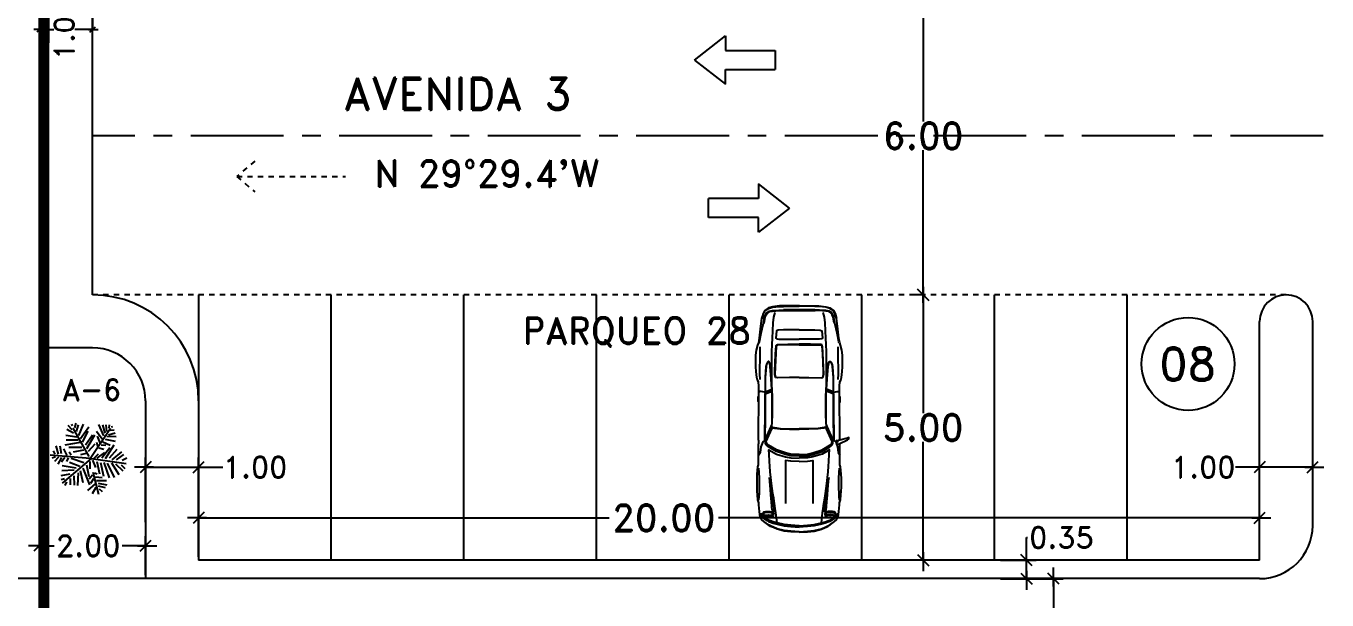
# Model space of a CAD drawing. Header units: millimetres. Extents: x 1590 to 1932, y -48 to 167.
# Drawn here: x 1630.48 to 1655, y 10.91 to 21.73 of the extents above; entities that cross this region are included whole.
import ezdxf
from ezdxf.enums import TextEntityAlignment as Align

# ---------------------------------------------------------------- set-up
doc = ezdxf.new("R2010")
doc.units = ezdxf.units.MM
doc.header["$LTSCALE"] = 0.1
doc.header["$MEASUREMENT"] = 0
doc.header["$PDMODE"] = 35
doc.header["$PDSIZE"] = 0.75
doc.linetypes.add('CENTERX2', pattern=[4, 2.5, -0.5, 0.5, -0.5])
doc.linetypes.add('DASHED', pattern=[0.75, 0.5, -0.25])
doc.layers.get('0').update_dxf_attribs({"linetype": 'CONTINUOUS'})
doc.layers.get('DEFPOINTS').update_dxf_attribs({"linetype": 'CONTINUOUS'})
for name, color, linetype in [('_KTI_CONTROL', 7, 'CONTINUOUS'), ('A-FURN-PLNT', 1, 'CONTINUOUS'), ('C-PRKG-CARS', 1, 'CONTINUOUS'), ('CABLEADO', 172, 'CONTINUOUS'), ('CALLES', 3, 'CONTINUOUS'), ('CUADRO1', 3, 'CONTINUOUS'), ('P-FIXT', 1, 'CONTINUOUS'), ('PARED', 4, 'CONTINUOUS'), ('PAREDES', 3, 'CONTINUOUS'), ('TEXT', 3, 'CONTINUOUS')]:
    doc.layers.add(name, color=color, linetype=linetype)
doc.styles.add('ATT', font='txt')
doc.styles.add('ROMAND', font='romand.shx')
doc.dimstyles.new('URBA', dxfattribs={"dimtxt": 20, "dimasz": 0.5, "dimexe": 1.25, "dimexo": 0.63, "dimgap": 0.63, "dimtad": 0, "dimtih": 1, "dimtoh": 1, "dimzin": 1, "dimdsep": 46, "dimtxsty": 'ROMAND', "dimcen": 2.5, "dimclrd": 1, "dimclre": 1, "dimclrt": 3, "dimadec": 0, "dimazin": 0, "dimtfac": 1, "dimtmove": 0, "dimatfit": 3, "dimfxl": 1, "dimtvp": 1, "dimtolj": 1, "dimtzin": 1, "dimarcsym": 0})

# ---------------------------------------------------------------- blocks, each defined once
blk = doc.blocks.new('UTP1$0$DIMBLOCK')
at = {"color": 1}
blk.add_line((-7.5, 0), (10.5, 0), dxfattribs=at)
at = {"color": 4}
blk.add_line((-5.25, -5.25), (5.25, 5.25), dxfattribs=at)
blk = doc.blocks.new('*D135')
at = {"layer": 'CALLES', "color": 1, "linetype": 'Continuous', "transparency": 16777216}
for p, q in [((1630.736, 22.399), (1630.736, 21.659)), ((1631.736, 22.399), (1631.736, 21.659)), ((1630.746, 21.669), (1631.005, 21.669)), ((1631.726, 21.669), (1631.4, 21.669))]:
    blk.add_line(p, q, dxfattribs=at)
at = {"layer": 'DEFPOINTS', "color": 0, "linetype": 'Continuous', "transparency": 16777216}
for p in [(1630.736, 22.409), (1631.736, 22.409), (1630.736, 21.669)]:
    blk.add_point(p, dxfattribs=at)
at = {"layer": 'CALLES', "color": 1, "linetype": 'Continuous', "transparency": 16777216, "xscale": 0.01, "yscale": 0.01, "zscale": 0.01, "rotation": 180}
blk.add_blockref('UTP1$0$DIMBLOCK', (1630.736, 21.669), dxfattribs=at)
at = {"layer": 'CALLES', "color": 1, "linetype": 'Continuous', "transparency": 16777216, "xscale": 0.01, "yscale": 0.01, "zscale": 0.01}
blk.add_blockref('UTP1$0$DIMBLOCK', (1631.736, 21.669), dxfattribs=at)
at = {"layer": 'CALLES', "color": 2, "linetype": 'Continuous', "transparency": 16777216, "insert": (1631.202, 21.669), "char_height": 0.375, "attachment_point": 5, "rotation": 90, "style": 'ROMAND'}
blk.add_mtext('\\A1;1.00', dxfattribs=at)
blk = doc.blocks.new('15PTOI01')
at = {"color": 0, "linetype": 'ByBlock'}
for p, q in [((2, 10.5), (6, 10.5)), ((0, -8.5), (0, 8.5)), ((8, 8.5), (8, -8.5)), ((9.5, 4.375), (9.5, -4.375)), ((11.25, 4.375), (9.5, 4.375)), ((11.25, -4.375), (9.5, -4.375)), ((6, -10.5), (2, -10.5))]:
    blk.add_line(p, q, dxfattribs=at)
for centre, radius, start, end in [((2, 8.5), 2, 90, 180), ((6, 8.5), 2, 0, 90), ((17.766404, -2.827313), 9.712715, 75.184599, 132.137709), ((13.6875, -12.03125), 19.717859, 49.950272, 70.559965), ((23.458333, 0), 4.229167, 313.602819, 46.397181), ((2, -8.5), 2, 180, 270), ((6, -8.5), 2, 270, 0), ((17.766404, 2.827313), 9.712715, 227.862291, 284.815401), ((13.6875, 12.03125), 19.717859, 289.440035, 310.049728)]:
    blk.add_arc(centre, radius, start, end, dxfattribs=at)
at = {"color": 0, "linetype": 'ByBlock', "style": 'ATT'}
for tag, p, flags in [('ITEM', (0, -23), 3), ('ROOM_NUMBER', (0, -32), 1)]:
    blk.add_attdef(tag, p, '', height=6, dxfattribs=dict(at, flags=flags))
blk = doc.blocks.new('ss1')
at = {"layer": '_KTI_CONTROL', "color": 1}
for points in [[(0.141, 0.122, 0), (0.141, 0.122, 0), (0.141, 0.122, 0), (0.141, 0.122, 0), (0.141, 0.122, 0)], [(0.141, 0.122, 0), (0.141, 0.122, 0), (0.141, 0.122, 0), (0.141, 0.122, 0), (0.141, 0.122, 0), (0.141, 0.122, 0), (0.141, 0.122, 0), (0.141, 0.122, 0), (0.141, 0.122, 0), (0.141, 0.122, 0), (0.141, 0.122, 0)]]:
    blk.add_polyline3d(points, dxfattribs=at)
at = {"layer": '_KTI_CONTROL'}
for points in [[(0.141, 0.122, 0), (0.141, 0.122, 0), (0.141, 0.122, 0), (0.141, 0.122, 0)], [(0.141, 0.122, 0), (0.141, 0.122, 0)]]:
    blk.add_polyline3d(points, dxfattribs=at)
at = {"layer": 'P-FIXT', "xscale": 0.0254, "yscale": 0.0254, "zscale": 0.0254}
blk.add_blockref('15PTOI01', (17.719, 12.528), dxfattribs=at)
blk = doc.blocks.new('02PCAR08')
at = {"color": 0, "linetype": 'ByBlock'}
for p, q in [((-104.09, 25.16), (-106.1, 20.18)), ((-103.36, 25.16), (-105.39, 20.14)), ((-102.63, 25.16), (-104.66, 20.11)), ((-165, 11.71), (-165, -11.71)), ((-164.55, -11.74), (-164.55, 11.74)), ((0, 0), (0, 0)), ((-104.09, -25.16), (-106.1, -20.18)), ((-103.36, -25.16), (-105.39, -20.14)), ((-102.63, -25.16), (-104.66, -20.11)), ((-68.35, -30.07), (-65.66, -30.09))]:
    blk.add_line(p, q, dxfattribs=at)
for points in [[(-68.35, 30.07), (-103.99, 30), (-108.4, 30.02), (-111.59, 30.26), (-112.85, 31), (-114.84, 31.5), (-119.19, 32.01), (-122.81, 32.24), (-127.16, 32.24), (-131.27, 32.13), (-135.01, 31.63), (-138.87, 30.77), (-140.62, 30.05), (-144.11, 29.44), (-152.83, 28.42), (-158.68, 27.64), (-162.16, 26.43), (-164.51, 25.17), (-166.1, 22.66), (-166.89, 19.84), (-167.5, 14.92), (-167.63, 11.68), (-167.77, 0)], [(-140.62, 29.71), (-141.24, 29.37), (-147.8, 28.13), (-155.07, 26.48), (-159.56, 25.72), (-161.41, 24.95), (-163.16, 23.9), (-164.1, 22.35), (-164.57, 19.72), (-164.88, 15.06), (-165, 11.71)], [(-113.31, 28.99), (-117.42, 29.13), (-122.52, 29.13), (-127.38, 28.99), (-132.41, 28.99), (-137.46, 28.85)], [(-103.87, 25.16), (-103.87, 25.65), (-104.25, 26.91), (-104.37, 28.3), (-104.37, 29.07), (-103.99, 30)], [(-96.02, 30.04), (-96.28, 30.04), (-96.9, 30.53), (-100.13, 30.53), (-101.14, 30.04), (-102.5, 30.04)], [(-68.01, 25.75), (-67.01, 27.09), (-63.27, 28.35), (-59.03, 29.02), (-57.04, 30.07)], [(0, 0), (-0.31, 6.22), (-0.87, 11.2), (-2.18, 16.44), (-3.35, 19.17), (-4.28, 21.3), (-6.34, 24.27), (-7.84, 26.28), (-9.21, 27.77), (-10.57, 28.52), (-12.95, 29.27), (-20.18, 30.02), (-21.67, 30.02), (-24.03, 30.75), (-27.77, 30.97), (-30.39, 31.17), (-33.37, 31.29), (-36.24, 31.29), (-39.72, 31.29), (-42.97, 31.09), (-48.44, 30.75), (-50.08, 30.17), (-57.04, 30.07), (-65.66, 30.09)], [(-23.66, 29.85), (-26.14, 29.73), (-29.02, 29.56), (-32.62, 29.39), (-36.24, 29.36), (-40.05, 29.53), (-44.21, 29.64), (-47.49, 29.88)], [(-168.26, 0.02), (-168.04, 11.3), (-167.9, 14.55), (-167.26, 19.84), (-166.48, 22.66), (-164.66, 25.41), (-162.23, 26.66), (-158.68, 27.64)], [(-155.07, 26.48), (-155.45, 26.06), (-159.56, 25.21), (-161.41, 24.44), (-163.16, 23.32), (-163.79, 22.05), (-164.5, 15.11), (-164.55, 11.74)], [(-109.6, 20.21), (-127.42, 20.24), (-133.77, 20.18), (-139.25, 20.11), (-143.9, 19.9), (-149.5, 19.65), (-155.45, 19.31), (-159.56, 18.78), (-161.41, 18.36), (-163.16, 17.85)], [(-56.45, 0), (-56.7, 6.22), (-57.57, 10.22), (-59.82, 16.95), (-63.27, 22.66), (-63.86, 23.47), (-64.76, 24.41), (-65.7, 24.92), (-66.68, 25), (-67.75, 24.97), (-77.14, 20.7), (-77.7, 20.41), (-77.94, 19.68), (-77.7, 18.51), (-77.39, 16.95), (-77.07, 14.19), (-76.71, 7.21), (-76.75, 0)], [(-57.71, 0), (-57.96, 6.22), (-58.83, 10.22), (-61.07, 16.95), (-64.47, 22.66), (-65.02, 23.47), (-66.02, 24.34), (-67.29, 24.43), (-76.63, 20.19), (-77.19, 19.85), (-77.41, 19.39), (-77.12, 18.37), (-76.68, 14.11), (-76.41, 7.21), (-76.35, 0)], [(-6.97, 16.45), (-14.41, 17.24), (-17.49, 17.75), (-21.18, 18.32), (-25.19, 18.92), (-28.79, 19.51), (-36.24, 20.52), (-40.47, 21.01), (-44.84, 21.42), (-48.94, 21.79), (-52.56, 22.05), (-57.95, 22.28), (-61.09, 22.54), (-58, 16.95), (-56.01, 10.22), (-55.26, 6.22), (-55.01, 0)], [(-11.32, 26.77), (-12.32, 27.03), (-13.33, 27.26), (-14.16, 26.96), (-15.15, 26.28), (-15.4, 24.78), (-15.45, 23.54), (-15.45, 22.79), (-15.4, 21.54), (-15.15, 20.04), (-14.16, 19.16), (-13.33, 19.05), (-12.32, 19.29), (-11.32, 19.92)], [(-11.95, 19.75), (-12.75, 19.55), (-13.12, 19.48), (-13.75, 19.8), (-14.24, 20.6), (-14.58, 21.86), (-14.7, 23.1), (-14.58, 24.34), (-14.24, 25.6), (-13.75, 26.47), (-13.12, 26.75), (-11.95, 26.4)], [(-4.79, 0), (-5.1, 6.24), (-5.66, 11.22), (-6.97, 16.45), (-7.65, 19.19), (-8.33, 21.32), (-8.84, 22.69), (-9.33, 23.8), (-10.71, 26.4), (-13.72, 28.57), (-10.2, 26.18), (-8.58, 23.8), (-7.96, 22.69), (-7.34, 21.32), (-6.66, 19.19), (-5.97, 16.45), (-4.66, 11.22), (-4.1, 6.24), (-3.79, 0)], [(-12.65, 24.32), (-12.48, 23.03), (-12.7, 21.77)], [(-0.36, 0), (-0.68, 6.22), (-1.24, 11.2), (-2.55, 16.44), (-3.72, 19.17), (-4.66, 21.3), (-5.47, 22.79), (-7.84, 26.28)], [(-150.13, 0), (-150.13, 11.69), (-149.99, 15.69), (-149.51, 16.9), (-143.89, 17.39), (-143.51, 16.59), (-143.26, 15.08), (-143.22, 8.33), (-143.22, 0)], [(-114.72, -0.02), (-114.7, 7.22), (-114.46, 16.2), (-114.84, 17.63), (-117.06, 18.09), (-120.63, 18.02), (-124.51, 17.9), (-127.94, 17.73), (-129.93, 17.66), (-132.5, 17.51), (-134.78, 17.37), (-138.45, 17.13), (-138.97, 16.69), (-139.38, 16.03), (-139.52, 8.33), (-139.52, 0)], [(-139.03, -0.02), (-139.03, 8.21), (-138.94, 15.89), (-138.55, 16.57), (-138.02, 17), (-117.23, 17.95), (-115.01, 17.49)], [(-52.46, 0), (-52.71, 6.22), (-53.32, 10.22), (-51.04, 10.2), (-25.19, 10.11), (-21.18, 10.06)], [(-68.35, -30.07), (-103.99, -30), (-108.4, -30.02), (-111.59, -30.26), (-112.85, -31), (-114.84, -31.5), (-119.19, -32.01), (-122.81, -32.24), (-127.16, -32.24), (-131.27, -32.13), (-135.01, -31.63), (-138.87, -30.77), (-140.62, -30.05), (-144.11, -29.44), (-152.83, -28.42), (-158.68, -27.64), (-162.16, -26.43), (-164.51, -25.17), (-166.1, -22.66), (-166.89, -19.84), (-167.5, -14.92), (-167.63, -11.68), (-167.77, 0)], [(-150.13, 0), (-150.13, -11.69), (-149.99, -15.69), (-149.51, -16.9), (-143.89, -17.39), (-143.51, -16.59), (-143.26, -15.08), (-143.22, -8.33), (-143.22, 0)], [(-114.72, 0.02), (-114.7, -7.22), (-114.46, -16.2), (-114.84, -17.63), (-117.06, -18.09), (-120.63, -18.02), (-124.51, -17.9), (-127.94, -17.73), (-129.93, -17.66), (-132.5, -17.51), (-134.78, -17.37), (-138.45, -17.13), (-138.97, -16.69), (-139.38, -16.03), (-139.52, -8.33), (-139.52, 0)], [(-139.03, 0.02), (-139.03, -8.21), (-138.94, -15.89), (-138.55, -16.57), (-138.02, -17), (-117.23, -17.95), (-115.01, -17.49)], [(-56.45, 0), (-56.7, -6.22), (-57.57, -10.22), (-59.82, -16.95), (-63.27, -22.66), (-63.86, -23.47), (-64.76, -24.41), (-65.7, -24.92), (-66.68, -25), (-67.75, -24.97), (-77.14, -20.7), (-77.7, -20.41), (-77.94, -19.68), (-77.7, -18.51), (-77.39, -16.95), (-77.07, -14.19), (-76.71, -7.21), (-76.75, 0)], [(-57.71, 0), (-57.96, -6.22), (-58.83, -10.22), (-61.07, -16.95), (-64.47, -22.66), (-65.02, -23.47), (-66.02, -24.34), (-67.29, -24.43), (-76.63, -20.19), (-77.19, -19.85), (-77.41, -19.39), (-77.12, -18.37), (-76.68, -14.11), (-76.41, -7.21), (-76.35, 0)], [(0, 0), (-0.31, -6.22), (-0.87, -11.2), (-2.18, -16.44), (-3.35, -19.17), (-4.28, -21.3), (-6.34, -24.27), (-7.84, -26.28), (-9.21, -27.77), (-10.57, -28.52), (-12.95, -29.27), (-20.18, -30.02), (-21.67, -30.02), (-24.03, -30.75), (-27.77, -30.97), (-30.39, -31.17), (-33.37, -31.29), (-36.24, -31.29), (-39.72, -31.29), (-42.97, -31.09), (-48.44, -30.75), (-50.08, -30.17), (-57.04, -30.07), (-65.66, -30.09)], [(-6.97, -16.45), (-14.41, -17.24), (-17.49, -17.75), (-21.18, -18.32), (-25.19, -18.92), (-28.79, -19.51), (-36.24, -20.52), (-40.47, -21.01), (-44.84, -21.42), (-48.94, -21.79), (-52.56, -22.05), (-57.95, -22.28), (-61.09, -22.54), (-58, -16.95), (-56.01, -10.22), (-55.26, -6.22), (-55.01, 0)], [(-52.46, 0), (-52.71, -6.22), (-53.32, -10.22), (-51.04, -10.2), (-25.19, -10.11), (-21.18, -10.06)], [(-4.79, 0), (-5.1, -6.24), (-5.66, -11.22), (-6.97, -16.45), (-7.65, -19.19), (-8.33, -21.32), (-8.84, -22.69), (-9.33, -23.8), (-10.71, -26.4), (-13.72, -28.57), (-10.2, -26.18), (-8.58, -23.8), (-7.96, -22.69), (-7.34, -21.32), (-6.66, -19.19), (-5.97, -16.45), (-4.66, -11.22), (-4.1, -6.24), (-3.79, 0)], [(-0.36, 0), (-0.68, -6.22), (-1.24, -11.2), (-2.55, -16.44), (-3.72, -19.17), (-4.66, -21.3), (-5.47, -22.79), (-7.84, -26.28)], [(-168.26, -0.02), (-168.04, -11.3), (-167.9, -14.55), (-167.26, -19.84), (-166.48, -22.66), (-164.66, -25.41), (-162.23, -26.66), (-158.68, -27.64)], [(-140.62, -29.71), (-141.24, -29.37), (-147.8, -28.13), (-155.07, -26.48), (-159.56, -25.72), (-161.41, -24.95), (-163.16, -23.9), (-164.1, -22.35), (-164.57, -19.72), (-164.88, -15.06), (-165, -11.71)], [(-155.07, -26.48), (-155.45, -26.06), (-159.56, -25.21), (-161.41, -24.44), (-163.16, -23.32), (-163.79, -22.05), (-164.5, -15.11), (-164.55, -11.74)], [(-109.6, -20.21), (-127.42, -20.24), (-133.77, -20.18), (-139.25, -20.11), (-143.9, -19.9), (-149.5, -19.65), (-155.45, -19.31), (-159.56, -18.78), (-161.41, -18.36), (-163.16, -17.85)], [(-11.32, -26.77), (-12.32, -27.03), (-13.33, -27.26), (-14.16, -26.96), (-15.15, -26.28), (-15.4, -24.78), (-15.45, -23.54), (-15.45, -22.79), (-15.4, -21.54), (-15.15, -20.04), (-14.16, -19.16), (-13.33, -19.05), (-12.32, -19.29), (-11.32, -19.92)], [(-113.31, -28.99), (-117.42, -29.13), (-122.52, -29.13), (-127.38, -28.99), (-132.41, -28.99), (-137.46, -28.85)], [(-103.87, -25.16), (-103.87, -25.65), (-104.25, -26.91), (-104.37, -28.3), (-104.37, -29.07), (-103.99, -30)], [(-68.01, -25.75), (-67.01, -27.09), (-63.27, -28.35), (-59.03, -29.02), (-57.04, -30.07)], [(-11.95, -19.75), (-12.75, -19.55), (-13.12, -19.48), (-13.75, -19.8), (-14.24, -20.6), (-14.58, -21.86), (-14.7, -23.1), (-14.58, -24.34), (-14.24, -25.6), (-13.75, -26.47), (-13.12, -26.75), (-11.95, -26.4)], [(-12.65, -24.32), (-12.48, -23.03), (-12.7, -21.77)], [(-96.02, -30.04), (-96.28, -30.04), (-96.9, -30.53), (-100.13, -30.53), (-101.14, -30.04), (-102.5, -30.04)], [(-23.66, -29.85), (-26.14, -29.73), (-29.02, -29.56), (-32.62, -29.39), (-36.24, -29.36), (-40.05, -29.53), (-44.21, -29.64), (-47.49, -29.88)]]:
    blk.add_lwpolyline(points, dxfattribs=at)
for points in [[(-67.86, 28.17), (-68.13, 27.77), (-65.02, 27.77), (-65.51, 29.76), (-68.5, 35.75), (-69.37, 36.73), (-70.24, 36.73), (-69.86, 35.75), (-68.35, 30.05), (-68.09, 29.02), (-67.12, 28.76)], [(-67.31, 25.39), (-68.28, 25.07), (-77.56, 20.84), (-78.19, 20.6), (-78.87, 20.36), (-81.03, 19.97), (-88.18, 19.8), (-96.02, 19.8), (-100.71, 19.8), (-105.47, 19.93), (-109.6, 20.21), (-113.46, 20.47), (-117.05, 20.83), (-119.86, 21.07), (-123.43, 21.48), (-125.55, 21.84), (-126.45, 22.28), (-126.79, 22.62), (-126.74, 23.13), (-126.23, 23.53), (-124.53, 24.36), (-122.93, 24.75), (-114.72, 25.29), (-68.01, 25.65)], [(-69.16, 25.07), (-78.45, 20.84), (-79.07, 20.6), (-79.75, 20.36), (-80.67, 20.13), (-83.88, 20.02), (-88.17, 20.02), (-92.71, 20.01), (-96.04, 19.97), (-104.66, 20.11), (-106.12, 20.18), (-113.46, 20.67), (-117.08, 20.92), (-119.53, 21.2), (-122.96, 21.54), (-125.19, 21.89), (-126.26, 22.28), (-126.52, 22.61), (-126.5, 23.02), (-126.06, 23.39), (-124.46, 24.17), (-122.95, 24.6), (-114.72, 25.17), (-103.87, 25.16), (-102.63, 25.16), (-86.21, 25.34), (-68.55, 25.53), (-68.18, 25.39)], [(-40.47, 21.93), (-34.11, 20.86), (-28.03, 20.14), (-23.9, 19.65), (-19.63, 19.11), (-15.37, 18.66), (-16.49, 20.02), (-18.7, 20.21), (-22.74, 20.6), (-27.37, 21.04), (-31.99, 21.37)], [(-11.37, 25.41), (-11.63, 26.14), (-11.95, 26.4), (-12.24, 26.14), (-12.51, 25.41), (-12.68, 24.43), (-12.77, 23.03), (-12.65, 21.76), (-12.53, 20.74), (-12.26, 19.99), (-11.95, 19.75), (-11.63, 19.97), (-11.37, 20.65), (-11.18, 21.76), (-11.13, 23.03), (-11.18, 24.32)], [(-40.47, -21.93), (-34.11, -20.86), (-28.03, -20.14), (-23.9, -19.65), (-19.63, -19.11), (-15.37, -18.66), (-16.49, -20.02), (-18.7, -20.21), (-22.74, -20.6), (-27.37, -21.04), (-31.99, -21.37)], [(-67.31, -25.39), (-68.28, -25.07), (-77.56, -20.84), (-78.19, -20.6), (-78.87, -20.36), (-81.03, -19.97), (-88.18, -19.8), (-96.02, -19.8), (-100.71, -19.8), (-105.47, -19.93), (-109.6, -20.21), (-113.46, -20.47), (-117.05, -20.83), (-119.86, -21.07), (-123.43, -21.48), (-125.55, -21.84), (-126.45, -22.28), (-126.79, -22.62), (-126.74, -23.13), (-126.23, -23.53), (-124.53, -24.36), (-122.93, -24.75), (-114.72, -25.29), (-68.01, -25.65)], [(-69.16, -25.07), (-78.45, -20.84), (-79.07, -20.6), (-79.75, -20.36), (-80.67, -20.13), (-83.88, -20.02), (-88.17, -20.02), (-92.71, -20.01), (-96.04, -19.97), (-104.66, -20.11), (-106.12, -20.18), (-113.46, -20.67), (-117.08, -20.92), (-119.53, -21.2), (-122.96, -21.54), (-125.19, -21.89), (-126.26, -22.28), (-126.52, -22.61), (-126.5, -23.02), (-126.06, -23.39), (-124.46, -24.17), (-122.95, -24.6), (-114.72, -25.17), (-103.87, -25.16), (-102.63, -25.16), (-86.21, -25.34), (-68.55, -25.53), (-68.18, -25.39)], [(-11.37, -25.41), (-11.63, -26.14), (-11.95, -26.4), (-12.24, -26.14), (-12.51, -25.41), (-12.68, -24.43), (-12.77, -23.03), (-12.65, -21.76), (-12.53, -20.74), (-12.26, -19.99), (-11.95, -19.75), (-11.63, -19.97), (-11.37, -20.65), (-11.18, -21.76), (-11.13, -23.03), (-11.18, -24.32)]]:
    blk.add_lwpolyline(points, close=True, dxfattribs=at)
blk = doc.blocks.new('*D286')
at = {"color": 1, "linetype": 'Continuous', "transparency": 16777216}
for p, q in [((1649.298, 11.315), (1650.029, 11.315)), ((1649.849, 11.295), (1649.849, 10.07)), ((1649.849, 8.336), (1649.849, 9.53)), ((1649.298, 8.316), (1650.029, 8.316))]:
    blk.add_line(p, q, dxfattribs=at)
at = {"layer": 'DEFPOINTS', "color": 0, "linetype": 'Continuous', "transparency": 16777216}
for p in [(1649.236, 11.315), (1649.236, 8.316), (1649.849, 8.316)]:
    blk.add_point(p, dxfattribs=at)
at = {"color": 1, "linetype": 'Continuous', "transparency": 16777216, "xscale": 0.02, "yscale": 0.02, "zscale": 0.02}
for p, rotation in [((1649.849, 11.315), 90), ((1649.849, 8.316), 270)]:
    blk.add_blockref('UTP1$0$DIMBLOCK', p, dxfattribs=dict(at, rotation=rotation))
at = {"color": 3, "linetype": 'Continuous', "transparency": 16777216, "insert": (1649.849, 9.8), "char_height": 0.5, "attachment_point": 5, "style": 'ROMAND'}
blk.add_mtext('\\A1;3.00', dxfattribs=at)
blk = doc.blocks.new('*D288')
at = {"color": 1, "linetype": 'Continuous', "transparency": 16777216}
for p, q in [((1649.341, 11.665), (1649.341, 12.092)), ((1649.341, 12.092), (1649.361, 12.092)), ((1648.849, 11.665), (1649.521, 11.665)), ((1649.341, 11.335), (1649.341, 11.645)), ((1648.849, 11.315), (1649.521, 11.315))]:
    blk.add_line(p, q, dxfattribs=at)
at = {"layer": 'DEFPOINTS', "color": 0, "linetype": 'Continuous', "transparency": 16777216}
for p in [(1648.786, 11.665), (1648.786, 11.315), (1649.341, 11.315)]:
    blk.add_point(p, dxfattribs=at)
at = {"color": 1, "linetype": 'Continuous', "transparency": 16777216, "xscale": 0.02, "yscale": 0.02, "zscale": 0.02}
for p, rotation in [((1649.341, 11.665), 90), ((1649.341, 11.315), 270)]:
    blk.add_blockref('UTP1$0$DIMBLOCK', p, dxfattribs=dict(at, rotation=rotation))
at = {"color": 2, "linetype": 'Continuous', "transparency": 16777216, "insert": (1650, 12.092), "char_height": 0.4, "attachment_point": 5, "style": 'ROMAND'}
blk.add_mtext('\\A1;0.35', dxfattribs=at)
blk = doc.blocks.new('12PPLT13')
at = {"color": 0, "linetype": 'ByBlock'}
for p, q in [((0.018, 0.032), (-0.372, 0.365)), ((-0.313, 0.348), (-0.334, 0.395)), ((-0.264, 0.301), (-0.264, 0.385)), ((-0.213, 0.267), (-0.209, 0.393)), ((-0.154, 0.223), (-0.166, 0.397)), ((-0.13, 0.192), (-0.091, 0.357)), ((-0.091, 0.16), (-0.004, 0.385)), ((0.072, 0.374), (-0.032, 0.463)), ((0.05, 0.305), (0.011, 0.37)), ((0.082, 0.423), (0.032, 0.506)), ((0.043, 0.216), (0.118, 0.512)), ((0.114, 0.402), (0.206, 0.423)), ((0.114, 0.362), (0.232, 0.388)), ((0.125, 0.441), (0.165, 0.477)), ((-0.269, 0.244), (-0.391, 0.267)), ((-0.34, 0.304), (-0.387, 0.319)), ((-0.209, 0.188), (-0.374, 0.2)), ((-0.044, 0.117), (-0.012, 0.275)), ((0.039, 0.256), (-0.007, 0.309)), ((0.064, 0.226), (0.1, 0.238)), ((0.078, 0.277), (0.167, 0.287)), ((0.092, 0.327), (0.224, 0.327)), ((0.095, 0.074), (0.13, 0.239)), ((0.145, 0.085), (0.185, 0.271)), ((0.189, 0.085), (0.26, 0.294)), ((0.236, 0.093), (0.327, 0.286)), ((0.292, 0.089), (0.393, 0.247)), ((0.346, 0.104), (0.445, 0.2)), ((0.007, 0.034), (-0.532, -0.012)), ((-0.461, 0.009), (-0.508, 0.027)), ((-0.421, 0.013), (-0.475, 0.073)), ((-0.38, 0.017), (-0.429, 0.11)), ((-0.335, 0.019), (-0.382, 0.08)), ((-0.181, 0.16), (-0.372, 0.13)), ((-0.289, 0.021), (-0.311, 0.073)), ((-0.134, 0.14), (-0.275, 0.084)), ((-0.079, 0.089), (-0.252, 0.031)), ((-0.006, 0.006), (-0.224, -0.376)), ((0.003, 0.07), (0.003, 0.172)), ((0.007, 0.034), (0.279, -0.377)), ((0.018, 0.032), (0.492, 0.097)), ((0.039, 0.054), (0.078, 0.153)), ((0.055, 0.031), (0.118, -0.029)), ((0.098, 0.026), (0.204, -0.048)), ((0.161, 0.022), (0.271, -0.115)), ((0.213, 0.031), (0.327, -0.151)), ((0.264, 0.022), (0.367, -0.096)), ((0.303, 0.05), (0.433, -0.057)), ((0.361, 0.05), (0.457, -0.021)), ((0.421, 0.117), (0.472, 0.168)), ((0.436, 0.054), (0.5, 0.022)), ((-0.464, -0.026), (-0.49, -0.07)), ((-0.421, -0.026), (-0.454, -0.137)), ((-0.382, -0.03), (-0.4, -0.134)), ((-0.306, -0.009), (-0.35, -0.098)), ((-0.13, -0.183), (-0.335, -0.147)), ((-0.106, -0.115), (-0.28, -0.115)), ((-0.252, -0.011), (-0.278, -0.054)), ((-0.083, -0.08), (-0.224, -0.053)), ((-0.048, -0.037), (-0.126, -0.017)), ((-0.059, -0.151), (0.039, -0.286)), ((-0.04, -0.104), (0.067, -0.289)), ((-0.019, -0.066), (0.075, -0.164)), ((0.109, -0.131), (0.095, -0.185)), ((0.12, -0.114), (0.189, -0.092)), ((0.153, -0.15), (0.217, -0.147)), ((0.178, -0.194), (0.275, -0.148)), ((-0.173, -0.254), (-0.323, -0.28)), ((-0.158, -0.214), (-0.316, -0.214)), ((-0.217, -0.308), (-0.308, -0.359)), ((-0.177, -0.333), (-0.151, -0.423)), ((-0.145, -0.277), (-0.083, -0.43)), ((-0.126, -0.237), (-0.012, -0.395)), ((-0.098, -0.19), (-0.02, -0.336)), ((0.165, -0.23), (0.092, -0.334)), ((0.139, -0.18), (0.104, -0.269)), ((0.189, -0.273), (0.121, -0.427)), ((0.206, -0.308), (0.178, -0.423)), ((0.206, -0.23), (0.342, -0.202)), ((0.232, -0.33), (0.222, -0.423)), ((0.232, -0.269), (0.356, -0.266)), ((0.253, -0.287), (0.342, -0.316)), ((0.275, -0.348), (0.328, -0.352)), ((-0.237, -0.352), (-0.292, -0.411)), ((-0.233, -0.408), (-0.241, -0.43)), ((-0.201, -0.38), (-0.181, -0.443)), ((0.261, -0.377), (0.267, -0.423)), ((0.293, -0.395), (0.311, -0.401))]:
    blk.add_line(p, q, dxfattribs=at)
at = {"color": 0, "linetype": 'ByBlock', "style": 'ATT'}
for tag, p, flags in [('ITEM', (-1, -3.25), 3), ('ROOM_NUMBER', (-1, -4.583), 1)]:
    blk.add_attdef(tag, p, '', height=1, dxfattribs=dict(at, flags=flags))
blk = doc.blocks.new('2')
at = {"color": 3, "linetype": 'ByBlock'}
for p, q in [((1.063, -0.026), (0.479, 0.431)), ((0.479, 0.431), (0.479, 0.152)), ((0.479, 0.152), (-0.461, 0.152)), ((-0.461, 0.152), (-0.461, -0.204)), ((0.479, -0.204), (-0.461, -0.204)), ((1.063, -0.026), (0.479, -0.483)), ((0.479, -0.483), (0.479, -0.204))]:
    blk.add_line(p, q, dxfattribs=at)
blk = doc.blocks.new('*D293')
at = {"color": 1, "linetype": 'Continuous', "transparency": 16777216}
for p, q in [((1646.298, 22.665), (1647.572, 22.665)), ((1647.392, 22.645), (1647.392, 19.935)), ((1647.392, 16.685), (1647.392, 19.395)), ((1647.33, 16.665), (1647.212, 16.665))]:
    blk.add_line(p, q, dxfattribs=at)
at = {"layer": 'DEFPOINTS', "color": 0, "linetype": 'Continuous', "transparency": 16777216}
for p in [(1646.236, 22.665), (1647.392, 16.665), (1647.392, 16.665)]:
    blk.add_point(p, dxfattribs=at)
at = {"color": 1, "linetype": 'Continuous', "transparency": 16777216, "xscale": 0.02, "yscale": 0.02, "zscale": 0.02}
for p, rotation in [((1647.392, 22.665), 90), ((1647.392, 16.665), 270)]:
    blk.add_blockref('UTP1$0$DIMBLOCK', p, dxfattribs=dict(at, rotation=rotation))
at = {"color": 3, "linetype": 'Continuous', "transparency": 16777216, "insert": (1647.392, 19.665), "char_height": 0.5, "attachment_point": 5, "style": 'ROMAND'}
blk.add_mtext('\\A1;6.00', dxfattribs=at)
blk = doc.blocks.new('*D294')
at = {"color": 1, "linetype": 'Continuous', "transparency": 16777216}
for p, q in [((1647.33, 16.665), (1647.212, 16.665)), ((1647.392, 16.645), (1647.392, 14.435)), ((1647.392, 11.685), (1647.392, 13.895)), ((1647.33, 11.665), (1647.212, 11.665))]:
    blk.add_line(p, q, dxfattribs=at)
at = {"layer": 'DEFPOINTS', "color": 0, "linetype": 'Continuous', "transparency": 16777216}
for p in [(1647.392, 16.665), (1647.392, 11.665), (1647.392, 11.665)]:
    blk.add_point(p, dxfattribs=at)
at = {"color": 1, "linetype": 'Continuous', "transparency": 16777216, "xscale": 0.02, "yscale": 0.02, "zscale": 0.02}
for p, rotation in [((1647.392, 16.665), 90), ((1647.392, 11.665), 270)]:
    blk.add_blockref('UTP1$0$DIMBLOCK', p, dxfattribs=dict(at, rotation=rotation))
at = {"color": 3, "linetype": 'Continuous', "transparency": 16777216, "insert": (1647.392, 14.165), "char_height": 0.5, "attachment_point": 5, "style": 'ROMAND'}
blk.add_mtext('\\A1;5.00', dxfattribs=at)
blk = doc.blocks.new('*D297')
at = {"color": 1, "linetype": 'Continuous', "transparency": 16777216}
for p, q in [((1653.736, 12.378), (1653.736, 13.597)), ((1654.736, 12.378), (1654.736, 13.597)), ((1653.736, 13.417), (1653.282, 13.417)), ((1654.716, 13.417), (1653.756, 13.417))]:
    blk.add_line(p, q, dxfattribs=at)
at = {"layer": 'DEFPOINTS', "color": 0, "linetype": 'Continuous', "transparency": 16777216}
for p in [(1654.736, 13.417), (1653.736, 12.315), (1654.736, 12.315)]:
    blk.add_point(p, dxfattribs=at)
at = {"color": 1, "linetype": 'Continuous', "transparency": 16777216, "xscale": 0.02, "yscale": 0.02, "zscale": 0.02, "rotation": 180}
blk.add_blockref('UTP1$0$DIMBLOCK', (1653.736, 13.417), dxfattribs=at)
at = {"color": 1, "linetype": 'Continuous', "transparency": 16777216, "xscale": 0.02, "yscale": 0.02, "zscale": 0.02}
blk.add_blockref('UTP1$0$DIMBLOCK', (1654.736, 13.417), dxfattribs=at)
at = {"color": 2, "linetype": 'Continuous', "transparency": 16777216, "insert": (1652.672, 13.417), "char_height": 0.4, "attachment_point": 5, "style": 'ROMAND'}
blk.add_mtext('\\A1;1.00', dxfattribs=at)
blk = doc.blocks.new('*D326')
at = {"color": 1, "linetype": 'Continuous', "transparency": 16777216}
for p, q in [((1633.736, 11.728), (1633.736, 12.643)), ((1653.736, 11.728), (1653.736, 12.643)), ((1633.756, 12.463), (1641.473, 12.463)), ((1653.716, 12.463), (1643.537, 12.463))]:
    blk.add_line(p, q, dxfattribs=at)
at = {"layer": 'DEFPOINTS', "color": 0, "linetype": 'Continuous', "transparency": 16777216}
for p in [(1633.736, 12.463), (1633.736, 11.665), (1653.736, 11.665)]:
    blk.add_point(p, dxfattribs=at)
at = {"color": 1, "linetype": 'Continuous', "transparency": 16777216, "xscale": 0.02, "yscale": 0.02, "zscale": 0.02, "rotation": 180}
blk.add_blockref('UTP1$0$DIMBLOCK', (1633.736, 12.463), dxfattribs=at)
at = {"color": 1, "linetype": 'Continuous', "transparency": 16777216, "xscale": 0.02, "yscale": 0.02, "zscale": 0.02}
blk.add_blockref('UTP1$0$DIMBLOCK', (1653.736, 12.463), dxfattribs=at)
at = {"color": 3, "linetype": 'Continuous', "transparency": 16777216, "insert": (1642.505, 12.463), "char_height": 0.5, "attachment_point": 5, "style": 'ROMAND'}
blk.add_mtext('\\A1;20.00', dxfattribs=at)
blk = doc.blocks.new('*D327')
at = {"color": 1, "linetype": 'Continuous', "transparency": 16777216}
for p, q in [((1632.736, 12.378), (1632.736, 13.597)), ((1633.736, 12.378), (1633.736, 13.597)), ((1632.756, 13.417), (1633.716, 13.417)), ((1633.736, 13.417), (1634.189, 13.417))]:
    blk.add_line(p, q, dxfattribs=at)
at = {"layer": 'DEFPOINTS', "color": 0, "linetype": 'Continuous', "transparency": 16777216}
for p in [(1632.736, 13.417), (1632.736, 12.315), (1633.736, 12.315)]:
    blk.add_point(p, dxfattribs=at)
at = {"color": 1, "linetype": 'Continuous', "transparency": 16777216, "xscale": 0.02, "yscale": 0.02, "zscale": 0.02}
for p, rotation in [((1632.736, 13.417), 180.0000000000037), ((1633.736, 13.417), 3.677058657558518e-12)]:
    blk.add_blockref('UTP1$0$DIMBLOCK', p, dxfattribs=dict(at, rotation=rotation))
at = {"color": 2, "linetype": 'Continuous', "transparency": 16777216, "insert": (1634.8, 13.417), "char_height": 0.4, "attachment_point": 5, "style": 'ROMAND'}
blk.add_mtext('\\A1;1.00', dxfattribs=at)
blk = doc.blocks.new('*D328')
at = {"color": 1, "linetype": 'Continuous', "transparency": 16777216}
for p, q in [((1630.736, 11.378), (1630.736, 12.116)), ((1632.736, 11.378), (1632.736, 12.116)), ((1630.756, 11.936), (1631.015, 11.936)), ((1632.716, 11.936), (1632.293, 11.936))]:
    blk.add_line(p, q, dxfattribs=at)
at = {"layer": 'DEFPOINTS', "color": 0, "linetype": 'Continuous', "transparency": 16777216}
for p in [(1630.736, 11.936), (1630.736, 11.315), (1632.736, 11.315)]:
    blk.add_point(p, dxfattribs=at)
at = {"color": 1, "linetype": 'Continuous', "transparency": 16777216, "xscale": 0.02, "yscale": 0.02, "zscale": 0.02, "rotation": 180}
blk.add_blockref('UTP1$0$DIMBLOCK', (1630.736, 11.936), dxfattribs=at)
at = {"color": 1, "linetype": 'Continuous', "transparency": 16777216, "xscale": 0.02, "yscale": 0.02, "zscale": 0.02}
blk.add_blockref('UTP1$0$DIMBLOCK', (1632.736, 11.936), dxfattribs=at)
at = {"color": 2, "linetype": 'Continuous', "transparency": 16777216, "insert": (1631.654, 11.936), "char_height": 0.4, "attachment_point": 5, "style": 'ROMAND'}
blk.add_mtext('\\A1;2.00', dxfattribs=at)

msp = doc.modelspace()

# ---------------------------------------------------------------- linework, layer by layer
at = {"color": 2, "linetype": 'Continuous'}
for p, q in [((1633.7358, 16.6654), (1633.7358, 14.6654)), ((1636.2358, 11.6654), (1636.2358, 16.6654)), ((1638.7358, 11.6654), (1638.7358, 16.6654)), ((1641.2358, 11.6654), (1641.2358, 16.6654)), ((1643.7358, 11.6654), (1643.7358, 16.6654)), ((1646.2358, 11.6654), (1646.2358, 16.6654)), ((1648.7358, 11.6654), (1648.7358, 16.6654)), ((1651.2358, 11.6654), (1651.2358, 16.6654))]:
    msp.add_line(p, q, dxfattribs=at)
at = {"color": 3, "linetype": 'Continuous'}
msp.add_line((1653.7358, 11.6654), (1633.7358, 11.6654), dxfattribs=at)
at = {"color": 2, "linetype": 'Continuous'}
msp.add_circle((1652.3871, 15.3631), 0.8758, dxfattribs=at)
at = {"layer": 'CABLEADO', "linetype": 'Continuous', "const_width": 0.2}
msp.add_lwpolyline([(1630.8292, 33.68), (1630.8185, 7.247)], dxfattribs=at)
at = {"layer": 'PARED', "color": 3}
for p, q in [((1630.7358, 11.3154), (1630.7358, 28.1404)), ((1631.7358, 15.6654), (1630.7358, 15.6654)), ((1632.7358, 14.6654), (1632.7358, 11.3154)), ((1630.7358, 11.3154), (1624.5873, 11.3154))]:
    msp.add_line(p, q, dxfattribs=at)
at = {"layer": 'PARED', "color": 4}
for p, q in [((1631.7358, 16.6654), (1631.7358, 22.6654)), ((1653.7358, 11.6654), (1653.7358, 16.1654)), ((1654.7358, 12.3154), (1654.7358, 16.1654)), ((1633.7358, 14.6654), (1633.7358, 11.6654)), ((1653.7358, 11.3154), (1630.7358, 11.3154))]:
    msp.add_line(p, q, dxfattribs=at)
at = {"layer": 'PARED', "color": 8}
msp.add_line((1630.7358, 8.3158), (1630.7358, 11.3154), dxfattribs=at)
at = {"layer": 'PARED', "color": 4}
for centre, radius, start, end in [((1631.7358, 14.6654), 2, 0, 90), ((1654.2358, 16.1654), 0.5, 0, 180), ((1653.7358, 12.3154), 1, 270, 0)]:
    msp.add_arc(centre, radius, start, end, dxfattribs=at)
at = {"layer": 'PARED', "color": 3}
msp.add_arc((1631.7358, 14.6654), 1, 0, 90, dxfattribs=at)
at = {"layer": 'PAREDES', "color": 1, "linetype": 'CENTERX2', "ltscale": 7}
msp.add_line((1657.7358, 19.6654), (1631.7358, 19.6654), dxfattribs=at)
at = {"layer": 'PAREDES', "color": 2, "linetype": 'DASHED'}
for p, q in [((1634.4538, 18.8981), (1634.7971, 18.6074)), ((1654.2358, 16.6654), (1631.7358, 16.6654))]:
    msp.add_line(p, q, dxfattribs=at)
msp.add_lwpolyline([(1634.7971, 19.1888), (1634.4538, 18.8981), (1636.5011, 18.8981)], dxfattribs=at)

# ---------------------------------------------------------------- block references
at = {"xscale": -1}
for p, rotation in [((1644.1446, 21.1182), 359.9999999999981), ((1643.8087, 18.2768), 179.9999999999982)]:
    msp.add_blockref('2', p, dxfattribs=dict(at, rotation=rotation))
at = {"color": 1, "linetype": 'Continuous', "xscale": -1}
for p, rotation in [((1654.8733, 20.5349), 90), ((1624.1666, 19.2208), 180)]:
    msp.add_blockref('ss1', p, dxfattribs=dict(at, rotation=rotation))
at = {"color": 1, "linetype": 'Continuous', "rotation": 180}
msp.add_blockref('ss1', (1664.5549, 11.7169), dxfattribs=at)
at = {"layer": 'A-FURN-PLNT', "xscale": -1.400000000000091, "yscale": 1.399999999999999, "zscale": 1.4, "rotation": 180}
msp.add_blockref('12PPLT13', (1631.6831, 13.6251), dxfattribs=at)
at = {"layer": 'C-PRKG-CARS', "xscale": 0.02539999999999054, "yscale": 0.02539999999999054, "zscale": 0.02539999999999054, "rotation": 270}
msp.add_blockref('02PCAR08', (1645.0559, 12.1915), dxfattribs=at)

# ---------------------------------------------------------------- texts
at = {"layer": 'CUADRO1', "color": 2, "style": 'ROMAND'}
msp.add_text("N 29%%D29.4'W", height=0.5, dxfattribs=at).set_placement((1639.1703, 18.7021), align=Align.CENTER)
at = {"layer": 'TEXT', "style": 'ROMAND'}
for s, height, p in [('AVENIDA 3', 0.6, (1636.4734, 20.1569)), ('PARQUEO 28', 0.5, (1639.841, 15.741))]:
    msp.add_text(s, height=height, dxfattribs=at).set_placement(p)
at = {"layer": 'TEXT', "color": 2, "style": 'ROMAND'}
for s, height, p in [('08', 0.625, (1651.8419, 15.0488)), ('A-6', 0.4, (1631.1597, 14.6768))]:
    msp.add_text(s, height=height, dxfattribs=at).set_placement(p)

# ---------------------------------------------------------------- dimensions: what is measured, and where the dimension line sits
at = {"color": 7, "linetype": 'Continuous'}
for base, p1, p2, picture, middle in [((1647.3923, 16.6654), (1646.2358, 22.6654), (1647.3923, 16.6654), '*D293', (1647.3923, 19.6654)), ((1647.3923, 11.6654), (1647.3923, 16.6654), (1647.3923, 11.6654), '*D294', (1647.3923, 14.1654))]:
    dim = msp.add_linear_dim(base=base, p1=p1, p2=p2, angle=90, dimstyle='URBA', override={"dimtxt": 0.5, "dimasz": 0.02, "dimexe": 0.18, "dimexo": 0.0625, "dimgap": 0.02, "dimzin": 0, "dimblk1": 'UTP1$0$DIMBLOCK', "dimblk2": 'UTP1$0$DIMBLOCK', "dimsah": 1, "dimcen": 0.09, "dimtdec": 4, "dimtofl": 0, "dimtmove": 1, "dimtvp": 0, "dimtzin": 0}, dxfattribs=at)
    dim.commit()
    dim.dimension.update_dxf_attribs({"geometry": picture, "text_midpoint": middle})
at = {"color": 3, "linetype": 'Continuous'}
for base, p1, p2, angle, picture, middle, dimtype in [((1632.7358, 13.4171), (1633.7358, 12.3154), (1632.7358, 12.3154), 180, '*D327', (1634.7998, 13.4171), 161), ((1654.7358, 13.4171), (1653.7358, 12.3154), (1654.7358, 12.3154), 360, '*D297', (1652.6718, 13.4171), 161), ((1649.3408, 11.3154), (1648.7863, 11.6654), (1648.7863, 11.3154), 90, '*D288', (1649.9998, 12.092), 160)]:
    dim = msp.add_linear_dim(base=base, p1=p1, p2=p2, angle=angle, dimstyle='URBA', override={"dimtxt": 0.4, "dimasz": 0.02, "dimexe": 0.18, "dimexo": 0.0625, "dimgap": 0.02, "dimzin": 0, "dimblk1": 'UTP1$0$DIMBLOCK', "dimblk2": 'UTP1$0$DIMBLOCK', "dimsah": 1, "dimcen": 0.09, "dimclrt": 2, "dimtdec": 4, "dimtofl": 0, "dimtvp": 0, "dimtzin": 0}, dxfattribs=at)
    dim.commit()
    dim.dimension.update_dxf_attribs({"geometry": picture, "text_midpoint": middle, "dimtype": dimtype})
at = {"linetype": 'Continuous'}
dim = msp.add_linear_dim(base=(1633.7358, 12.4628), p1=(1653.7358, 11.6654), p2=(1633.7358, 11.6654), dimstyle='URBA', override={"dimtxt": 0.5, "dimasz": 0.02, "dimexe": 0.18, "dimexo": 0.0625, "dimgap": 0.02, "dimzin": 0, "dimblk1": 'UTP1$0$DIMBLOCK', "dimblk2": 'UTP1$0$DIMBLOCK', "dimsah": 1, "dimcen": 0.09, "dimtdec": 4, "dimtofl": 0, "dimtvp": 0, "dimtzin": 0}, dxfattribs=at)
dim.commit()
dim.dimension.update_dxf_attribs({"geometry": '*D326', "text_midpoint": (1642.5052, 12.4628), "dimtype": 160})
at = {"color": 3, "linetype": 'Continuous'}
dim = msp.add_linear_dim(base=(1630.7358, 11.9357), p1=(1632.7358, 11.3154), p2=(1630.7358, 11.3154), dimstyle='URBA', override={"dimtxt": 0.4, "dimasz": 0.02, "dimexe": 0.18, "dimexo": 0.0625, "dimgap": 0.02, "dimzin": 0, "dimblk1": 'UTP1$0$DIMBLOCK', "dimblk2": 'UTP1$0$DIMBLOCK', "dimsah": 1, "dimcen": 0.09, "dimclrt": 2, "dimtdec": 4, "dimtofl": 0, "dimtvp": 0, "dimtzin": 0}, dxfattribs=at)
dim.commit()
dim.dimension.update_dxf_attribs({"geometry": '*D328', "text_midpoint": (1631.6536, 11.9357), "dimtype": 160})
at = {"color": 7, "linetype": 'Continuous'}
dim = msp.add_linear_dim(base=(1649.849, 8.3158), p1=(1649.2358, 11.3154), p2=(1649.2358, 8.3158), angle=90, dimstyle='URBA', override={"dimtxt": 0.5, "dimasz": 0.02, "dimexe": 0.18, "dimexo": 0.0625, "dimgap": 0.02, "dimzin": 0, "dimblk1": 'UTP1$0$DIMBLOCK', "dimblk2": 'UTP1$0$DIMBLOCK', "dimsah": 1, "dimcen": 0.09, "dimtdec": 4, "dimtofl": 0, "dimtvp": 0, "dimtzin": 0}, dxfattribs=at)
dim.commit()
dim.dimension.update_dxf_attribs({"geometry": '*D286', "text_midpoint": (1649.849, 9.8001), "dimtype": 160})
at = {"layer": 'CALLES', "color": 6, "linetype": 'Continuous'}
dim = msp.add_linear_dim(base=(1630.7358, 21.6695), p1=(1631.7358, 22.4088), p2=(1630.7358, 22.4088), dimstyle='URBA', override={"dimtxt": 0.375, "dimasz": 0.01, "dimexe": 0.01, "dimexo": 0.01, "dimgap": 0.01, "dimzin": 0, "dimblk1": 'UTP1$0$DIMBLOCK', "dimblk2": 'UTP1$0$DIMBLOCK', "dimsah": 1, "dimcen": 0.09, "dimclrt": 2, "dimtdec": 4, "dimtofl": 0, "dimtvp": 0, "dimtzin": 0}, dxfattribs=at)
dim.commit()
dim.dimension.update_dxf_attribs({"geometry": '*D135', "text_midpoint": (1631.202, 21.6695), "dimtype": 160, "text_rotation": 90})

doc.saveas('drawing.dxf')
